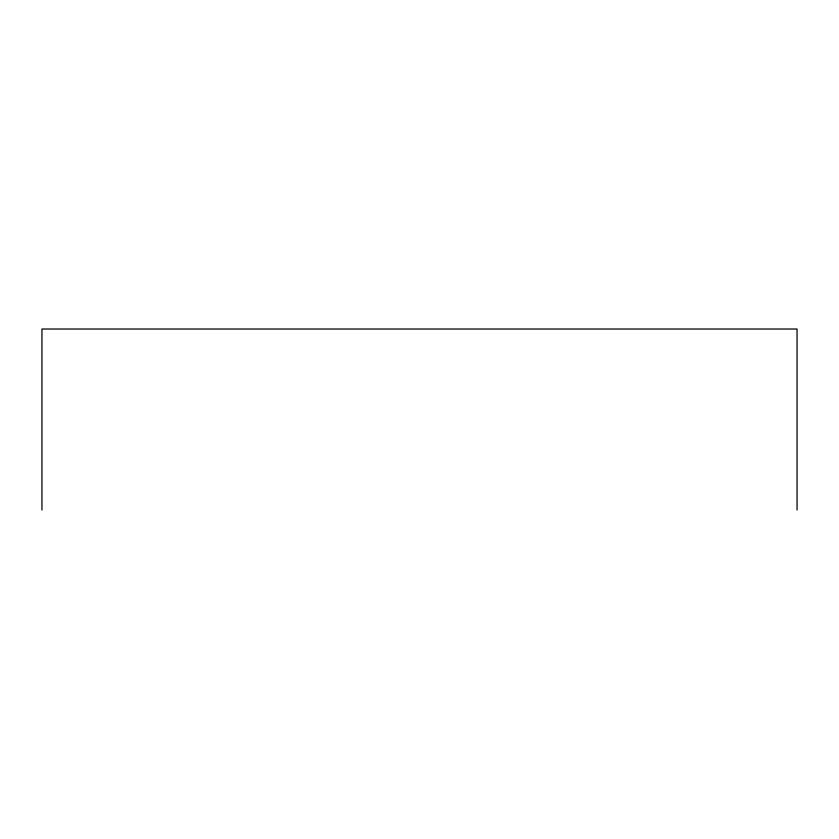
<?xml version="1.0" encoding="UTF-8"?>
<svg xmlns="http://www.w3.org/2000/svg" width="839" height="839" viewBox="0 0 839 839"><rect width="100%" height="100%" fill="white"/><g stroke="black" fill="none" stroke-linecap="round" stroke-linejoin="round"><path stroke-width="1.26" d="M797.05 509.976L797.05 329.024L41.95 329.024L41.95 509.976"/></g></svg>
